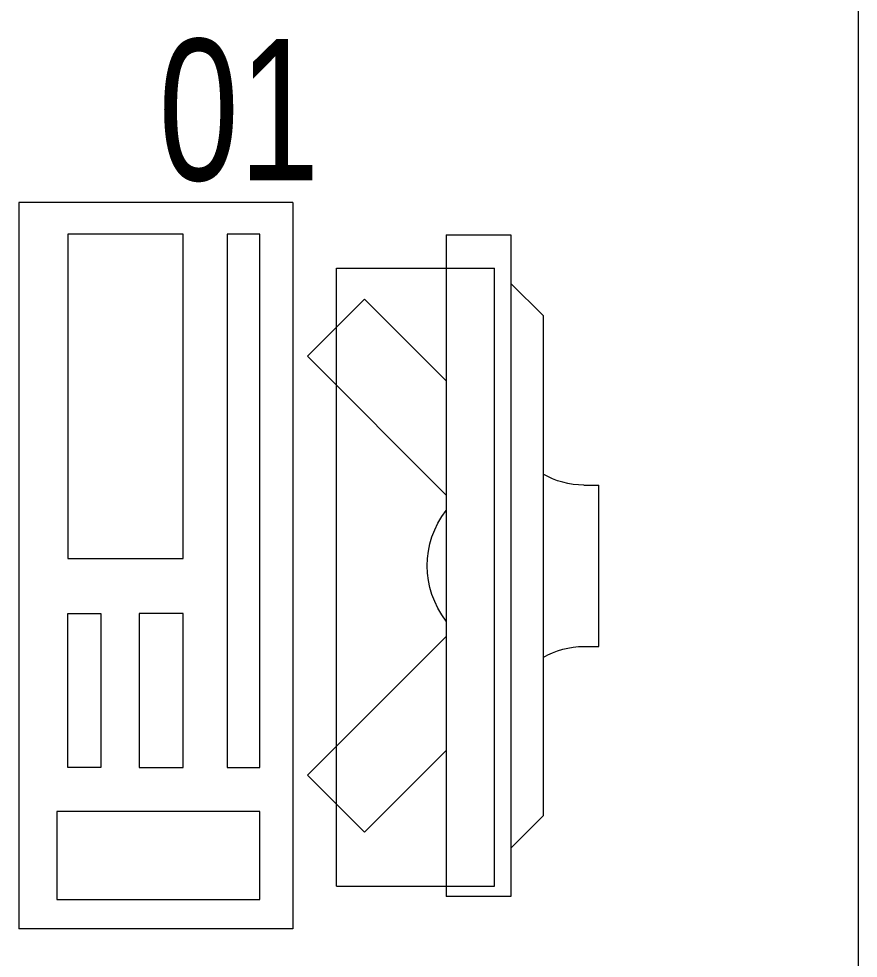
# Model space of a CAD drawing. Extents: x -234346 to 58427, y -132654 to -82394.
# Drawn here: x -113947 to -113427, y -106973 to -106391 of the extents above; entities that cross this region are included whole.
import ezdxf

# ---------------------------------------------------------------- set-up
doc = ezdxf.new("R2010")
doc.units = 0
doc.header["$LTSCALE"] = 8
doc.layers.get('0').update_dxf_attribs({"color": 9, "lineweight": 5})
doc.layers.add('72_EGR_EQP_TAG', color=9, linetype='Continuous', lineweight=5)
doc.layers.add('LOADING', color=9, linetype='Continuous', lineweight=5)
doc.styles.add('X3G_ENTITY_257CFD', font='swisscl.ttf', dxfattribs={"height": 200})

# ---------------------------------------------------------------- blocks, each defined once
blk = doc.blocks.new('GF21043-P')
blk.add_line((0.8, 0.75), (-0.8, 0.75))
blk = doc.blocks.new('ITCWLS1-P')
at = {"layer": 'LOADING'}
for p, q in [((-0.17, 0.45), (-0.17, 0)), ((-0.17, 0.45), (0, 0.45)), ((0, 0.45), (0, 0)), ((-0.26509, 0.43, 0), (-0.30509, 0.43, 0)), ((-0.30509, 0.43, 0), (-0.30509, 0.02, 0)), ((-0.26509, 0.43, 0), (-0.26509, 0.02, 0)), ((-0.14957, 0.43047), (-0.12914, 0.43047)), ((-0.12914, 0.43047), (-0.12914, 0.40893)), ((-0.197, 0.40939), (-0.295, 0.40939)), ((-0.295, 0.02639), (-0.295, 0.40939)), ((-0.197, 0.02639), (-0.197, 0.40939)), ((-0.32509, 0.38, 0), (-0.30509, 0.4, 0)), ((-0.32509, 0.38, 0), (-0.32509, 0.07, 0)), ((-0.35032, 0.275), (-0.35961, 0.275)), ((-0.35961, 0.175), (-0.35961, 0.275)), ((-0.35032, 0.175), (-0.35961, 0.175)), ((-0.32509, 0.07, 0), (-0.30509, 0.05, 0)), ((-0.197, 0.02639), (-0.295, 0.02639)), ((-0.30509, 0.02, 0), (-0.26509, 0.02, 0)), ((-0.17, 0), (0, 0))]:
    blk.add_line(p, q, dxfattribs=at)
at = {"layer": 'LOADING', "extrusion": (2.48281e-10, 3.18408e-10, -1)}
for p, q in [((-0.26509, 0.33952), (-0.21443, 0.39019)), ((-0.17907, 0.35483), (-0.21443, 0.39019)), ((-0.26509, 0.26881), (-0.17907, 0.35483))]:
    blk.add_line(p, q, dxfattribs=at)
at = {"layer": 'LOADING', "extrusion": (2.48281e-10, -3.18408e-10, -1)}
for p, q in [((-0.26509, 0.18119), (-0.17907, 0.09517)), ((-0.26509, 0.11048), (-0.21443, 0.05981)), ((-0.17907, 0.09517), (-0.21443, 0.05981))]:
    blk.add_line(p, q, dxfattribs=at)
at = {"layer": 'LOADING'}
for points in [[(-0.12914, 0.40893), (-0.12914, 0.09996), (-0.14957, 0.09996), (-0.14957, 0.43047)], [(-0.14957, 0.09997), (-0.14957, 0.09997), (-0.14957, 0.09997), (-0.14957, 0.09997), (-0.14957, 0.09997), (-0.14957, 0.09997), (-0.14957, 0.09997), (-0.14957, 0.09997), (-0.14957, 0.09997)], [(-0.14957, 0.09997), (-0.14957, 0.09997), (-0.14957, 0.09997), (-0.14957, 0.09997), (-0.14957, 0.09997), (-0.14957, 0.09997), (-0.14957, 0.09997), (-0.14957, 0.09997), (-0.14957, 0.09997), (-0.14957, 0.09997), (-0.14957, 0.09997), (-0.14957, 0.09997), (-0.14957, 0.09997), (-0.14957, 0.09997), (-0.14957, 0.09997), (-0.14957, 0.09997), (-0.14957, 0.09997), (-0.14957, 0.09997)], [(-0.14957, 0.09996), (-0.14957, 0.09996), (-0.14957, 0.09996), (-0.14957, 0.09996), (-0.14957, 0.09996), (-0.14957, 0.09996), (-0.14957, 0.09996), (-0.14957, 0.09996), (-0.14957, 0.09996), (-0.14957, 0.09996)], [(-0.14957, 0.09996), (-0.14957, 0.09996), (-0.14957, 0.09996), (-0.14957, 0.09996), (-0.14957, 0.09996), (-0.14957, 0.09996), (-0.14957, 0.09996)], [(-0.14957, 0.09997), (-0.14957, 0.09997), (-0.14957, 0.09997), (-0.14957, 0.09997), (-0.14957, 0.09997), (-0.14957, 0.09997), (-0.14957, 0.09997), (-0.14957, 0.09997), (-0.14957, 0.09997), (-0.14957, 0.09997)], [(-0.14957, 0.09997), (-0.14957, 0.09997), (-0.14957, 0.09997), (-0.14957, 0.09997), (-0.14957, 0.09997), (-0.14957, 0.09997), (-0.14957, 0.09997), (-0.14957, 0.09997), (-0.14957, 0.09997), (-0.14957, 0.09997), (-0.14957, 0.09997), (-0.14957, 0.09997), (-0.14957, 0.09997), (-0.14957, 0.09997), (-0.14957, 0.09997)], [(-0.14957, 0.09997), (-0.14957, 0.09997), (-0.14957, 0.09997), (-0.14957, 0.09997), (-0.14957, 0.09997), (-0.14957, 0.09997), (-0.14957, 0.09997), (-0.14957, 0.09997), (-0.14957, 0.09997), (-0.14957, 0.09997)], [(-0.14957, 0.09997), (-0.14957, 0.09997), (-0.14957, 0.09997), (-0.14957, 0.09997), (-0.14957, 0.09997), (-0.14957, 0.09997), (-0.14957, 0.09997), (-0.14957, 0.09997), (-0.14957, 0.09997), (-0.14957, 0.09997)], [(-0.14957, 0.09996), (-0.14957, 0.09996), (-0.14957, 0.09996), (-0.14957, 0.09996), (-0.14957, 0.09996), (-0.14957, 0.09996), (-0.14957, 0.09996), (-0.14957, 0.09996), (-0.14957, 0.09996), (-0.14957, 0.09996), (-0.14957, 0.09996), (-0.14957, 0.09996), (-0.14957, 0.09996), (-0.14957, 0.09996), (-0.14957, 0.09996), (-0.14957, 0.09996), (-0.14957, 0.09996), (-0.14957, 0.09996), (-0.14957, 0.09997), (-0.14957, 0.09997), (-0.14957, 0.09997), (-0.14957, 0.09997), (-0.14957, 0.09997), (-0.14957, 0.09997), (-0.14957, 0.09997), (-0.14957, 0.09997), (-0.14957, 0.09997), (-0.14957, 0.09997), (-0.14957, 0.09997), (-0.14957, 0.09997), (-0.14957, 0.09997), (-0.14957, 0.09997), (-0.14956, 0.09997), (-0.14956, 0.09997), (-0.14956, 0.09997), (-0.14956, 0.09996), (-0.14956, 0.09996), (-0.14956, 0.09996), (-0.14956, 0.09996), (-0.14956, 0.09996), (-0.14956, 0.09996), (-0.14956, 0.09996), (-0.14956, 0.09996), (-0.14956, 0.09996), (-0.14956, 0.09996), (-0.14956, 0.09996), (-0.14956, 0.09996), (-0.14956, 0.09996), (-0.14957, 0.09996), (-0.14957, 0.09996), (-0.14957, 0.09996), (-0.14957, 0.09996), (-0.14957, 0.09996), (-0.14957, 0.09996)], [(-0.14957, 0.09996), (-0.14957, 0.09996), (-0.14957, 0.09996), (-0.14957, 0.09996), (-0.14957, 0.09996), (-0.14957, 0.09996), (-0.14957, 0.09996), (-0.14957, 0.09996), (-0.14957, 0.09996), (-0.14957, 0.09996), (-0.14957, 0.09997), (-0.14957, 0.09997), (-0.14957, 0.09997), (-0.14957, 0.09996), (-0.14957, 0.09996), (-0.14957, 0.09996), (-0.14957, 0.09996), (-0.14957, 0.09996), (-0.14957, 0.09996), (-0.14957, 0.09997), (-0.14957, 0.09997), (-0.14957, 0.09997), (-0.14957, 0.09997), (-0.14957, 0.09997), (-0.14957, 0.09997), (-0.14957, 0.09997), (-0.14957, 0.09997), (-0.14957, 0.09997), (-0.14957, 0.09997), (-0.14957, 0.09997), (-0.14957, 0.09997), (-0.14957, 0.09997), (-0.14957, 0.09997), (-0.14957, 0.09997), (-0.14957, 0.09997), (-0.14957, 0.09997), (-0.14957, 0.09997), (-0.14957, 0.09997), (-0.14957, 0.09997), (-0.14957, 0.09997), (-0.14957, 0.09997), (-0.14957, 0.09997), (-0.14957, 0.09997), (-0.14957, 0.09997), (-0.14957, 0.09997), (-0.14957, 0.09997), (-0.14957, 0.09997), (-0.14957, 0.09997), (-0.14957, 0.09997), (-0.14957, 0.09997), (-0.14957, 0.09997), (-0.14957, 0.09997), (-0.14957, 0.09997), (-0.14957, 0.09997), (-0.14957, 0.09997), (-0.14957, 0.09997), (-0.14957, 0.09997), (-0.14957, 0.09997), (-0.14957, 0.09997), (-0.14957, 0.09997), (-0.14957, 0.09997), (-0.14957, 0.09997), (-0.14957, 0.09997), (-0.14957, 0.09997), (-0.14957, 0.09997), (-0.14957, 0.09997), (-0.14957, 0.09997), (-0.14957, 0.09997), (-0.14957, 0.09997), (-0.14957, 0.09997), (-0.14957, 0.09997), (-0.14957, 0.09997), (-0.14957, 0.09997), (-0.14957, 0.09997), (-0.14957, 0.09997), (-0.14957, 0.09997), (-0.14957, 0.09997), (-0.14957, 0.09997), (-0.14957, 0.09997), (-0.14957, 0.09997), (-0.14956, 0.09997), (-0.14957, 0.09997), (-0.14957, 0.09997), (-0.14957, 0.09997), (-0.14957, 0.09997), (-0.14956, 0.09997), (-0.14957, 0.09997), (-0.14957, 0.09997), (-0.14957, 0.09997), (-0.14957, 0.09997), (-0.14957, 0.09997), (-0.14957, 0.09997), (-0.14957, 0.09997), (-0.14957, 0.09997), (-0.14957, 0.09997), (-0.14957, 0.09997), (-0.14956, 0.09997), (-0.14957, 0.09996), (-0.14957, 0.09996), (-0.14957, 0.09996), (-0.14956, 0.09996), (-0.14957, 0.09996), (-0.14957, 0.09996), (-0.14957, 0.09996), (-0.14957, 0.09996), (-0.14957, 0.09996), (-0.14957, 0.09996), (-0.14957, 0.09996), (-0.14957, 0.09996), (-0.14957, 0.09996), (-0.14957, 0.09996)], [(-0.14957, 0.09996), (-0.14957, 0.09996), (-0.14957, 0.09996), (-0.14957, 0.09996), (-0.14957, 0.09996), (-0.14957, 0.09996), (-0.14957, 0.09996), (-0.14957, 0.09996)], [(-0.14957, 0.09996), (-0.14957, 0.09996), (-0.14957, 0.09996), (-0.14957, 0.09996), (-0.14957, 0.09996), (-0.14957, 0.09996), (-0.14957, 0.09996), (-0.14957, 0.09996), (-0.14957, 0.09996), (-0.14957, 0.09996), (-0.14957, 0.09996), (-0.14957, 0.09996), (-0.14957, 0.09996), (-0.14957, 0.09996), (-0.14957, 0.09996), (-0.14957, 0.09996), (-0.14957, 0.09996), (-0.14957, 0.09996), (-0.14957, 0.09996), (-0.14957, 0.09996), (-0.14957, 0.09996), (-0.14957, 0.09996), (-0.14957, 0.09996), (-0.14957, 0.09996), (-0.14957, 0.09996), (-0.14957, 0.09996), (-0.14957, 0.09996), (-0.14957, 0.09996), (-0.14957, 0.09996), (-0.14957, 0.09996), (-0.14957, 0.09996), (-0.14957, 0.09996), (-0.14957, 0.09996), (-0.14957, 0.09996), (-0.14957, 0.09996), (-0.14957, 0.09996), (-0.14957, 0.09996), (-0.14957, 0.09996), (-0.14957, 0.09996), (-0.14957, 0.09996), (-0.14957, 0.09996), (-0.14957, 0.09996), (-0.14957, 0.09996), (-0.14957, 0.09996), (-0.14957, 0.09996), (-0.14957, 0.09996), (-0.14957, 0.09996), (-0.14957, 0.09996), (-0.14956, 0.09996), (-0.14956, 0.09996), (-0.14956, 0.09996), (-0.14956, 0.09996), (-0.14957, 0.09996), (-0.14957, 0.09996), (-0.14957, 0.09996), (-0.14957, 0.09996), (-0.14957, 0.09996), (-0.14957, 0.09996), (-0.14956, 0.09996), (-0.14957, 0.09996), (-0.14957, 0.09996), (-0.14957, 0.09996), (-0.14957, 0.09996), (-0.14957, 0.09996), (-0.14957, 0.09996), (-0.14957, 0.09996), (-0.14957, 0.09996), (-0.14957, 0.09996), (-0.14957, 0.09996), (-0.14956, 0.09996), (-0.14956, 0.09996), (-0.14957, 0.09996), (-0.14957, 0.09996), (-0.14957, 0.09996), (-0.14957, 0.09996), (-0.14957, 0.09996), (-0.14957, 0.09996), (-0.14957, 0.09996), (-0.14957, 0.09996), (-0.14957, 0.09996), (-0.14957, 0.09996), (-0.14957, 0.09996), (-0.14957, 0.09996), (-0.14957, 0.09996), (-0.14957, 0.09996), (-0.14957, 0.09996), (-0.14957, 0.09996), (-0.14957, 0.09996), (-0.14957, 0.09996)], [(-0.14957, 0.09996), (-0.14957, 0.09996), (-0.14957, 0.09996), (-0.14957, 0.09996), (-0.14957, 0.09996), (-0.14957, 0.09996), (-0.14957, 0.09996), (-0.14957, 0.09996), (-0.14957, 0.09996), (-0.14957, 0.09996), (-0.14957, 0.09996), (-0.14957, 0.09996)], [(-0.14957, 0.09996), (-0.14957, 0.09996), (-0.14956, 0.09996), (-0.14956, 0.09996), (-0.14956, 0.09996), (-0.14956, 0.09996), (-0.14957, 0.09996)], [(-0.14957, 0.09996), (-0.14957, 0.09996), (-0.14957, 0.09996), (-0.14957, 0.09996), (-0.14957, 0.09996), (-0.14957, 0.09996), (-0.14957, 0.09996), (-0.14957, 0.09996), (-0.14957, 0.09996), (-0.14956, 0.09996), (-0.14956, 0.09996), (-0.14956, 0.09996), (-0.14956, 0.09996), (-0.14956, 0.09996), (-0.14956, 0.09996), (-0.14956, 0.09996), (-0.14957, 0.09996)]]:
    blk.add_lwpolyline(points, dxfattribs=at)
for points in [[(-0.1019, 0.43047), (-0.03039, 0.43047), (-0.03039, 0.22944), (-0.1019, 0.22944)], [(-0.1019, 0.19536), (-0.07466, 0.19536), (-0.07466, 0.09996), (-0.1019, 0.09996)], [(-0.03039, 0.19536), (-0.05082, 0.19536), (-0.05082, 0.09996), (-0.03039, 0.09996)], [(-0.14956, 0.09996), (-0.14956, 0.09996), (-0.14956, 0.09996), (-0.14956, 0.09996), (-0.14956, 0.09996), (-0.14956, 0.09996), (-0.14956, 0.09996), (-0.14956, 0.09996), (-0.14957, 0.09996), (-0.14957, 0.09996), (-0.14957, 0.09996), (-0.14957, 0.09996), (-0.14957, 0.09996), (-0.14957, 0.09996), (-0.14957, 0.09996), (-0.14957, 0.09996), (-0.14957, 0.09996), (-0.14957, 0.09996), (-0.14957, 0.09996), (-0.14957, 0.09996), (-0.14957, 0.09996), (-0.14957, 0.09996), (-0.14957, 0.09996), (-0.14957, 0.09996), (-0.14957, 0.09996), (-0.14957, 0.09996), (-0.14957, 0.09996), (-0.14957, 0.09996), (-0.14957, 0.09996), (-0.14957, 0.09996), (-0.14957, 0.09996), (-0.14957, 0.09996), (-0.14957, 0.09996), (-0.14957, 0.09996), (-0.14957, 0.09996), (-0.14957, 0.09996), (-0.14957, 0.09996), (-0.14957, 0.09996), (-0.14957, 0.09996), (-0.14957, 0.09996), (-0.14957, 0.09996), (-0.14957, 0.09996), (-0.14957, 0.09996), (-0.14957, 0.09996), (-0.14957, 0.09996), (-0.14957, 0.09996), (-0.14957, 0.09996), (-0.14957, 0.09996), (-0.14957, 0.09996), (-0.14957, 0.09996), (-0.14957, 0.09996), (-0.14957, 0.09996), (-0.14957, 0.09996), (-0.14957, 0.09996), (-0.14957, 0.09996), (-0.14957, 0.09996), (-0.14957, 0.09996), (-0.14956, 0.09996), (-0.14956, 0.09996), (-0.14956, 0.09996), (-0.14956, 0.09996), (-0.14956, 0.09996), (-0.14956, 0.09996), (-0.14956, 0.09996), (-0.14956, 0.09996), (-0.14956, 0.09996), (-0.14956, 0.09996), (-0.14956, 0.09996), (-0.14956, 0.09996), (-0.14956, 0.09996), (-0.14956, 0.09996), (-0.14956, 0.09996), (-0.14956, 0.09996), (-0.14956, 0.09996), (-0.14956, 0.09996), (-0.14956, 0.09996), (-0.14956, 0.09996), (-0.14956, 0.09996), (-0.14956, 0.09996), (-0.14956, 0.09996), (-0.14956, 0.09996), (-0.14956, 0.09996), (-0.14956, 0.09996), (-0.14956, 0.09996), (-0.14956, 0.09996), (-0.14956, 0.09996), (-0.14956, 0.09996), (-0.14956, 0.09996), (-0.14956, 0.09996), (-0.14957, 0.09996), (-0.14957, 0.09996), (-0.14957, 0.09996), (-0.14957, 0.09996), (-0.14957, 0.09996), (-0.14957, 0.09996), (-0.14957, 0.09996), (-0.14957, 0.09996), (-0.14957, 0.09996), (-0.14957, 0.09996), (-0.14957, 0.09996), (-0.14957, 0.09996), (-0.14957, 0.09996), (-0.14957, 0.09996), (-0.14957, 0.09996), (-0.14957, 0.09996), (-0.14957, 0.09996), (-0.14957, 0.09996), (-0.14957, 0.09996), (-0.14957, 0.09996), (-0.14957, 0.09996), (-0.14957, 0.09996), (-0.14957, 0.09996), (-0.14957, 0.09996), (-0.14957, 0.09996), (-0.14957, 0.09996), (-0.14957, 0.09996), (-0.14957, 0.09996), (-0.14957, 0.09996), (-0.14957, 0.09996), (-0.14957, 0.09996), (-0.14957, 0.09996), (-0.14957, 0.09996), (-0.14957, 0.09996), (-0.14957, 0.09996), (-0.14957, 0.09996), (-0.14957, 0.09996), (-0.14957, 0.09996), (-0.14957, 0.09996), (-0.14957, 0.09996), (-0.14957, 0.09996), (-0.14957, 0.09996), (-0.14957, 0.09996), (-0.14957, 0.09996), (-0.14957, 0.09996), (-0.14957, 0.09996), (-0.14957, 0.09996), (-0.14957, 0.09996), (-0.14957, 0.09996), (-0.14957, 0.09996), (-0.14957, 0.09996), (-0.14957, 0.09996), (-0.14957, 0.09996), (-0.14957, 0.09996), (-0.14957, 0.09996), (-0.14957, 0.09996), (-0.14957, 0.09996), (-0.14957, 0.09996), (-0.14957, 0.09996), (-0.14957, 0.09996), (-0.14957, 0.09996), (-0.14957, 0.09996), (-0.14957, 0.09996), (-0.14957, 0.09996), (-0.14957, 0.09996), (-0.14956, 0.09996), (-0.14956, 0.09996), (-0.14956, 0.09996), (-0.14956, 0.09996), (-0.14956, 0.09996), (-0.14956, 0.09996), (-0.14956, 0.09996), (-0.14956, 0.09996), (-0.14956, 0.09996), (-0.14956, 0.09996), (-0.14956, 0.09996), (-0.14956, 0.09996), (-0.14956, 0.09996), (-0.14956, 0.09996), (-0.14956, 0.09996), (-0.14956, 0.09996), (-0.14956, 0.09996), (-0.14956, 0.09996), (-0.14956, 0.09996), (-0.14956, 0.09996), (-0.14956, 0.09996), (-0.14956, 0.09996), (-0.14956, 0.09996), (-0.14956, 0.09996), (-0.14956, 0.09996), (-0.14956, 0.09996), (-0.14956, 0.09996), (-0.14956, 0.09996), (-0.14956, 0.09996), (-0.14956, 0.09996), (-0.14956, 0.09996), (-0.14956, 0.09996), (-0.14956, 0.09996), (-0.14956, 0.09996), (-0.14956, 0.09996), (-0.14956, 0.09996), (-0.14956, 0.09996), (-0.14956, 0.09996), (-0.14956, 0.09996), (-0.14956, 0.09996), (-0.14956, 0.09996), (-0.14956, 0.09996), (-0.14956, 0.09996), (-0.14956, 0.09996), (-0.14956, 0.09996), (-0.14956, 0.09996), (-0.14956, 0.09996), (-0.14957, 0.09996), (-0.14957, 0.09996), (-0.14957, 0.09996), (-0.14957, 0.09996), (-0.14957, 0.09996), (-0.14957, 0.09996), (-0.14957, 0.09996), (-0.14957, 0.09996), (-0.14957, 0.09996), (-0.14957, 0.09996), (-0.14957, 0.09996), (-0.14957, 0.09996), (-0.14957, 0.09996), (-0.14957, 0.09996), (-0.14957, 0.09996), (-0.14957, 0.09996), (-0.14957, 0.09996), (-0.14957, 0.09996), (-0.14957, 0.09996), (-0.14957, 0.09996), (-0.14957, 0.09996), (-0.14957, 0.09996), (-0.14957, 0.09996), (-0.14957, 0.09996), (-0.14957, 0.09996), (-0.14957, 0.09996), (-0.14957, 0.09996), (-0.14957, 0.09996), (-0.14957, 0.09996), (-0.14957, 0.09996), (-0.14957, 0.09996), (-0.14957, 0.09996), (-0.14957, 0.09996), (-0.14957, 0.09996), (-0.14956, 0.09996), (-0.14956, 0.09996), (-0.14956, 0.09996), (-0.14956, 0.09996), (-0.14956, 0.09996), (-0.14956, 0.09996), (-0.14956, 0.09996), (-0.14956, 0.09996), (-0.14956, 0.09996), (-0.14956, 0.09996), (-0.14956, 0.09996), (-0.14956, 0.09996), (-0.14956, 0.09996), (-0.14956, 0.09996), (-0.14956, 0.09996), (-0.14956, 0.09996), (-0.14956, 0.09996), (-0.14956, 0.09996), (-0.14956, 0.09996), (-0.14956, 0.09996), (-0.14956, 0.09996), (-0.14956, 0.09996), (-0.14956, 0.09996), (-0.14956, 0.09996), (-0.14956, 0.09996), (-0.14956, 0.09996), (-0.14956, 0.09996), (-0.14956, 0.09996), (-0.14956, 0.09996), (-0.14956, 0.09996), (-0.14956, 0.09996), (-0.14956, 0.09996), (-0.14956, 0.09996), (-0.14956, 0.09996), (-0.14956, 0.09996), (-0.14956, 0.09996), (-0.14956, 0.09996), (-0.14956, 0.09996), (-0.14956, 0.09996), (-0.14956, 0.09996), (-0.14956, 0.09996), (-0.14956, 0.09996)], [(-0.14957, 0.09996), (-0.14957, 0.09996), (-0.14957, 0.09996), (-0.14957, 0.09996), (-0.14957, 0.09996), (-0.14957, 0.09996), (-0.14957, 0.09996), (-0.14957, 0.09996), (-0.14957, 0.09996), (-0.14957, 0.09996), (-0.14957, 0.09996), (-0.14957, 0.09996), (-0.14957, 0.09996), (-0.14957, 0.09996), (-0.14957, 0.09996), (-0.14957, 0.09996), (-0.14957, 0.09996), (-0.14957, 0.09996), (-0.14957, 0.09996), (-0.14957, 0.09996), (-0.14957, 0.09996), (-0.14957, 0.09996), (-0.14957, 0.09996), (-0.14957, 0.09996), (-0.14957, 0.09996), (-0.14957, 0.09996), (-0.14957, 0.09996), (-0.14957, 0.09996), (-0.14957, 0.09996), (-0.14957, 0.09996), (-0.14957, 0.09996), (-0.14957, 0.09996), (-0.14957, 0.09996), (-0.14957, 0.09996), (-0.14957, 0.09996), (-0.14957, 0.09996), (-0.14957, 0.09996), (-0.14957, 0.09996), (-0.14957, 0.09996), (-0.14957, 0.09996), (-0.14957, 0.09996), (-0.14957, 0.09996), (-0.14957, 0.09996), (-0.14957, 0.09996), (-0.14957, 0.09996), (-0.14957, 0.09996), (-0.14957, 0.09996), (-0.14957, 0.09996), (-0.14957, 0.09996), (-0.14957, 0.09996), (-0.14957, 0.09996), (-0.14957, 0.09996), (-0.14957, 0.09996), (-0.14957, 0.09996), (-0.14957, 0.09996), (-0.14957, 0.09996), (-0.14957, 0.09996), (-0.14957, 0.09996), (-0.14957, 0.09996), (-0.14957, 0.09996), (-0.14957, 0.09996), (-0.14957, 0.09996), (-0.14957, 0.09996), (-0.14957, 0.09996), (-0.14957, 0.09996), (-0.14957, 0.09996), (-0.14957, 0.09996), (-0.14957, 0.09996), (-0.14957, 0.09996), (-0.14957, 0.09996), (-0.14957, 0.09996), (-0.14957, 0.09996), (-0.14957, 0.09996), (-0.14957, 0.09996), (-0.14957, 0.09996), (-0.14957, 0.09996), (-0.14957, 0.09996), (-0.14957, 0.09996), (-0.14957, 0.09996), (-0.14957, 0.09996), (-0.14957, 0.09996), (-0.14957, 0.09996), (-0.14957, 0.09996), (-0.14957, 0.09996), (-0.14957, 0.09996), (-0.14957, 0.09996), (-0.14957, 0.09996), (-0.14957, 0.09996), (-0.14957, 0.09996), (-0.14957, 0.09996), (-0.14957, 0.09996), (-0.14957, 0.09996), (-0.14957, 0.09996), (-0.14957, 0.09996), (-0.14957, 0.09996), (-0.14957, 0.09996), (-0.14957, 0.09996), (-0.14957, 0.09996), (-0.14957, 0.09996), (-0.14957, 0.09996), (-0.14957, 0.09996), (-0.14957, 0.09996), (-0.14957, 0.09996), (-0.14957, 0.09996), (-0.14957, 0.09996), (-0.14957, 0.09996), (-0.14957, 0.09996), (-0.14957, 0.09996), (-0.14957, 0.09996), (-0.14957, 0.09996), (-0.14957, 0.09996), (-0.14957, 0.09996), (-0.14957, 0.09996), (-0.14957, 0.09996), (-0.14957, 0.09996), (-0.14957, 0.09996), (-0.14957, 0.09996), (-0.14957, 0.09996), (-0.14957, 0.09996), (-0.14957, 0.09996), (-0.14957, 0.09996), (-0.14957, 0.09996), (-0.14957, 0.09996), (-0.14957, 0.09996), (-0.14957, 0.09996), (-0.14957, 0.09996), (-0.14957, 0.09996), (-0.14957, 0.09996), (-0.14957, 0.09996), (-0.14957, 0.09996), (-0.14957, 0.09996), (-0.14957, 0.09996), (-0.14957, 0.09996), (-0.14957, 0.09996), (-0.14957, 0.09996), (-0.14957, 0.09996), (-0.14957, 0.09996), (-0.14957, 0.09996), (-0.14957, 0.09996), (-0.14957, 0.09996), (-0.14957, 0.09996), (-0.14957, 0.09996), (-0.14957, 0.09996), (-0.14957, 0.09996), (-0.14957, 0.09996), (-0.14957, 0.09996), (-0.14957, 0.09996), (-0.14957, 0.09996), (-0.14957, 0.09996), (-0.14957, 0.09996), (-0.14957, 0.09996), (-0.14957, 0.09996), (-0.14957, 0.09996), (-0.14957, 0.09996), (-0.14957, 0.09996), (-0.14957, 0.09996), (-0.14957, 0.09996), (-0.14957, 0.09996), (-0.14957, 0.09996), (-0.14957, 0.09996), (-0.14957, 0.09996), (-0.14957, 0.09996), (-0.14957, 0.09996), (-0.14957, 0.09996), (-0.14957, 0.09996), (-0.14957, 0.09996), (-0.14957, 0.09996), (-0.14957, 0.09996), (-0.14957, 0.09996), (-0.14957, 0.09996), (-0.14957, 0.09996), (-0.14957, 0.09996), (-0.14957, 0.09996), (-0.14957, 0.09996), (-0.14957, 0.09996), (-0.14957, 0.09996), (-0.14957, 0.09996), (-0.14957, 0.09996), (-0.14957, 0.09996), (-0.14957, 0.09996), (-0.14957, 0.09996), (-0.14957, 0.09996), (-0.14957, 0.09996), (-0.14957, 0.09996), (-0.14957, 0.09996), (-0.14957, 0.09996), (-0.14957, 0.09996), (-0.14957, 0.09996), (-0.14957, 0.09996), (-0.14957, 0.09996), (-0.14957, 0.09996), (-0.14957, 0.09996), (-0.14957, 0.09996), (-0.14957, 0.09996), (-0.14957, 0.09996), (-0.14957, 0.09996), (-0.14957, 0.09996), (-0.14957, 0.09996), (-0.14957, 0.09996), (-0.14957, 0.09996), (-0.14957, 0.09996), (-0.14957, 0.09996), (-0.14957, 0.09996), (-0.14957, 0.09996), (-0.14957, 0.09996), (-0.14957, 0.09996), (-0.14957, 0.09996), (-0.14957, 0.09996), (-0.14957, 0.09996), (-0.14957, 0.09996), (-0.14957, 0.09996), (-0.14957, 0.09996), (-0.14957, 0.09996), (-0.14957, 0.09996)], [(-0.14957, 0.09996), (-0.14957, 0.09996), (-0.14957, 0.09996), (-0.14957, 0.09996), (-0.14957, 0.09996), (-0.14957, 0.09996), (-0.14957, 0.09996), (-0.14957, 0.09996), (-0.14957, 0.09996), (-0.14957, 0.09996), (-0.14957, 0.09996), (-0.14957, 0.09996), (-0.14957, 0.09996), (-0.14957, 0.09996), (-0.14957, 0.09996), (-0.14957, 0.09996), (-0.14957, 0.09996), (-0.14957, 0.09996), (-0.14957, 0.09996), (-0.14957, 0.09996), (-0.14957, 0.09996), (-0.14957, 0.09996), (-0.14957, 0.09996), (-0.14957, 0.09996), (-0.14957, 0.09996), (-0.14957, 0.09996), (-0.14957, 0.09996), (-0.14957, 0.09996), (-0.14957, 0.09996), (-0.14957, 0.09996), (-0.14957, 0.09996), (-0.14957, 0.09996), (-0.14957, 0.09996), (-0.14957, 0.09996), (-0.14957, 0.09996), (-0.14957, 0.09996), (-0.14957, 0.09996), (-0.14957, 0.09996), (-0.14957, 0.09996), (-0.14957, 0.09996), (-0.14957, 0.09996), (-0.14957, 0.09996), (-0.14957, 0.09996), (-0.14957, 0.09996), (-0.14957, 0.09996), (-0.14957, 0.09996), (-0.14957, 0.09996), (-0.14957, 0.09996), (-0.14957, 0.09996), (-0.14957, 0.09996), (-0.14957, 0.09996), (-0.14957, 0.09996), (-0.14957, 0.09996), (-0.14957, 0.09996), (-0.14957, 0.09996), (-0.14957, 0.09996), (-0.14957, 0.09996), (-0.14957, 0.09996), (-0.14957, 0.09996), (-0.14957, 0.09996), (-0.14957, 0.09996), (-0.14957, 0.09996), (-0.14957, 0.09996), (-0.14957, 0.09996), (-0.14957, 0.09996), (-0.14957, 0.09996), (-0.14957, 0.09996), (-0.14957, 0.09996), (-0.14957, 0.09996), (-0.14957, 0.09996), (-0.14957, 0.09996), (-0.14957, 0.09996), (-0.14957, 0.09996), (-0.14957, 0.09996), (-0.14957, 0.09996), (-0.14957, 0.09996), (-0.14957, 0.09996), (-0.14957, 0.09996), (-0.14957, 0.09996), (-0.14957, 0.09996), (-0.14957, 0.09996), (-0.14957, 0.09996), (-0.14957, 0.09996), (-0.14957, 0.09996), (-0.14957, 0.09996), (-0.14957, 0.09996), (-0.14957, 0.09996), (-0.14957, 0.09996), (-0.14957, 0.09996), (-0.14957, 0.09996), (-0.14957, 0.09996), (-0.14957, 0.09996), (-0.14957, 0.09996), (-0.14957, 0.09996), (-0.14957, 0.09996), (-0.14957, 0.09996), (-0.14957, 0.09996), (-0.14957, 0.09996), (-0.14957, 0.09996), (-0.14957, 0.09996), (-0.14957, 0.09996), (-0.14957, 0.09996), (-0.14957, 0.09996), (-0.14957, 0.09996), (-0.14957, 0.09996), (-0.14957, 0.09996), (-0.14957, 0.09996), (-0.14957, 0.09996), (-0.14957, 0.09996), (-0.14957, 0.09996), (-0.14957, 0.09996), (-0.14957, 0.09996), (-0.14957, 0.09996), (-0.14957, 0.09996), (-0.14957, 0.09996), (-0.14957, 0.09996), (-0.14957, 0.09996), (-0.14957, 0.09996), (-0.14957, 0.09996), (-0.14957, 0.09996), (-0.14957, 0.09996), (-0.14957, 0.09996), (-0.14957, 0.09996), (-0.14957, 0.09996), (-0.14957, 0.09996), (-0.14957, 0.09996), (-0.14957, 0.09996), (-0.14957, 0.09996), (-0.14957, 0.09996), (-0.14957, 0.09996), (-0.14957, 0.09996), (-0.14957, 0.09996), (-0.14957, 0.09996), (-0.14957, 0.09996), (-0.14957, 0.09996), (-0.14957, 0.09996), (-0.14957, 0.09996), (-0.14957, 0.09996), (-0.14957, 0.09996), (-0.14957, 0.09996), (-0.14957, 0.09996), (-0.14957, 0.09996), (-0.14957, 0.09996), (-0.14957, 0.09996), (-0.14957, 0.09996), (-0.14957, 0.09996), (-0.14957, 0.09996), (-0.14957, 0.09996), (-0.14957, 0.09996), (-0.14957, 0.09996), (-0.14957, 0.09996), (-0.14957, 0.09996), (-0.14957, 0.09996), (-0.14957, 0.09996), (-0.14957, 0.09996), (-0.14957, 0.09996), (-0.14957, 0.09996), (-0.14957, 0.09996), (-0.14957, 0.09996), (-0.14957, 0.09996), (-0.14957, 0.09996), (-0.14957, 0.09996), (-0.14957, 0.09996), (-0.14957, 0.09996), (-0.14957, 0.09996), (-0.14957, 0.09996), (-0.14957, 0.09996), (-0.14957, 0.09996), (-0.14957, 0.09996), (-0.14957, 0.09996), (-0.14957, 0.09996), (-0.14957, 0.09996), (-0.14957, 0.09996), (-0.14957, 0.09996), (-0.14957, 0.09996), (-0.14957, 0.09996), (-0.14957, 0.09996), (-0.14957, 0.09996), (-0.14957, 0.09996), (-0.14957, 0.09996), (-0.14957, 0.09996), (-0.14957, 0.09996), (-0.14957, 0.09996), (-0.14957, 0.09996), (-0.14957, 0.09996), (-0.14957, 0.09996), (-0.14957, 0.09996), (-0.14957, 0.09996), (-0.14957, 0.09996), (-0.14957, 0.09996), (-0.14957, 0.09996), (-0.14957, 0.09996), (-0.14957, 0.09996), (-0.14957, 0.09996), (-0.14957, 0.09996), (-0.14957, 0.09996), (-0.14957, 0.09996), (-0.14957, 0.09996), (-0.14957, 0.09996), (-0.14957, 0.09996), (-0.14957, 0.09996), (-0.14957, 0.09996), (-0.14957, 0.09996), (-0.14957, 0.09996), (-0.14957, 0.09996), (-0.14957, 0.09996), (-0.14957, 0.09996), (-0.14957, 0.09996), (-0.14957, 0.09996), (-0.14957, 0.09996), (-0.14957, 0.09996), (-0.14957, 0.09996), (-0.14957, 0.09996), (-0.14957, 0.09996), (-0.14957, 0.09996), (-0.14957, 0.09996), (-0.14957, 0.09996), (-0.14957, 0.09996), (-0.14957, 0.09996)], [(-0.14957, 0.0727), (-0.02358, 0.0727), (-0.02358, 0.01818), (-0.14957, 0.01818)]]:
    blk.add_lwpolyline(points, close=True, dxfattribs=at)
for centre, radius, start, end in [((-0.35032, 0.325), 0.05, 270, 300.30934), ((-0.3089, 0.225), 0.05564, 321.94311, 38.05689), ((-0.35032, 0.125), 0.05, 59.69066, 90)]:
    blk.add_arc(centre, radius, start, end, dxfattribs=at)
blk = doc.blocks.new('GF1')
at = {"layer": 'LOADING', "color": 9, "extrusion": (-2.34183e-18, -2.24019e-05, 1), "xscale": -1000, "yscale": 1000, "zscale": 1000, "rotation": 270}
blk.add_blockref('GF21043-P', (-114176.86, -106685.88, 2.37), dxfattribs=at)
at = {"layer": 'LOADING', "color": 9, "extrusion": (-8.01373e-06, 1.94017e-16, 1), "xscale": -1000.000000000007, "yscale": 1000.000000000007, "zscale": 1000.000000000007, "rotation": 359.9999999935353}
blk.add_blockref('ITCWLS1-P', (-113947.36, -106954.67, 0.9), dxfattribs=at)
at = {"layer": '72_EGR_EQP_TAG', "color": 9, "insert": (-113810.87, -106403.33, -0.01), "char_height": 87.473, "attachment_point": 2, "style": 'X3G_ENTITY_257CFD'}
blk.add_mtext('01', dxfattribs=at)

msp = doc.modelspace()

# ---------------------------------------------------------------- block references
at = {"layer": '72_EGR_EQP_TAG'}
msp.add_blockref('GF1', (0, 0), dxfattribs=at)

doc.saveas('drawing.dxf')
